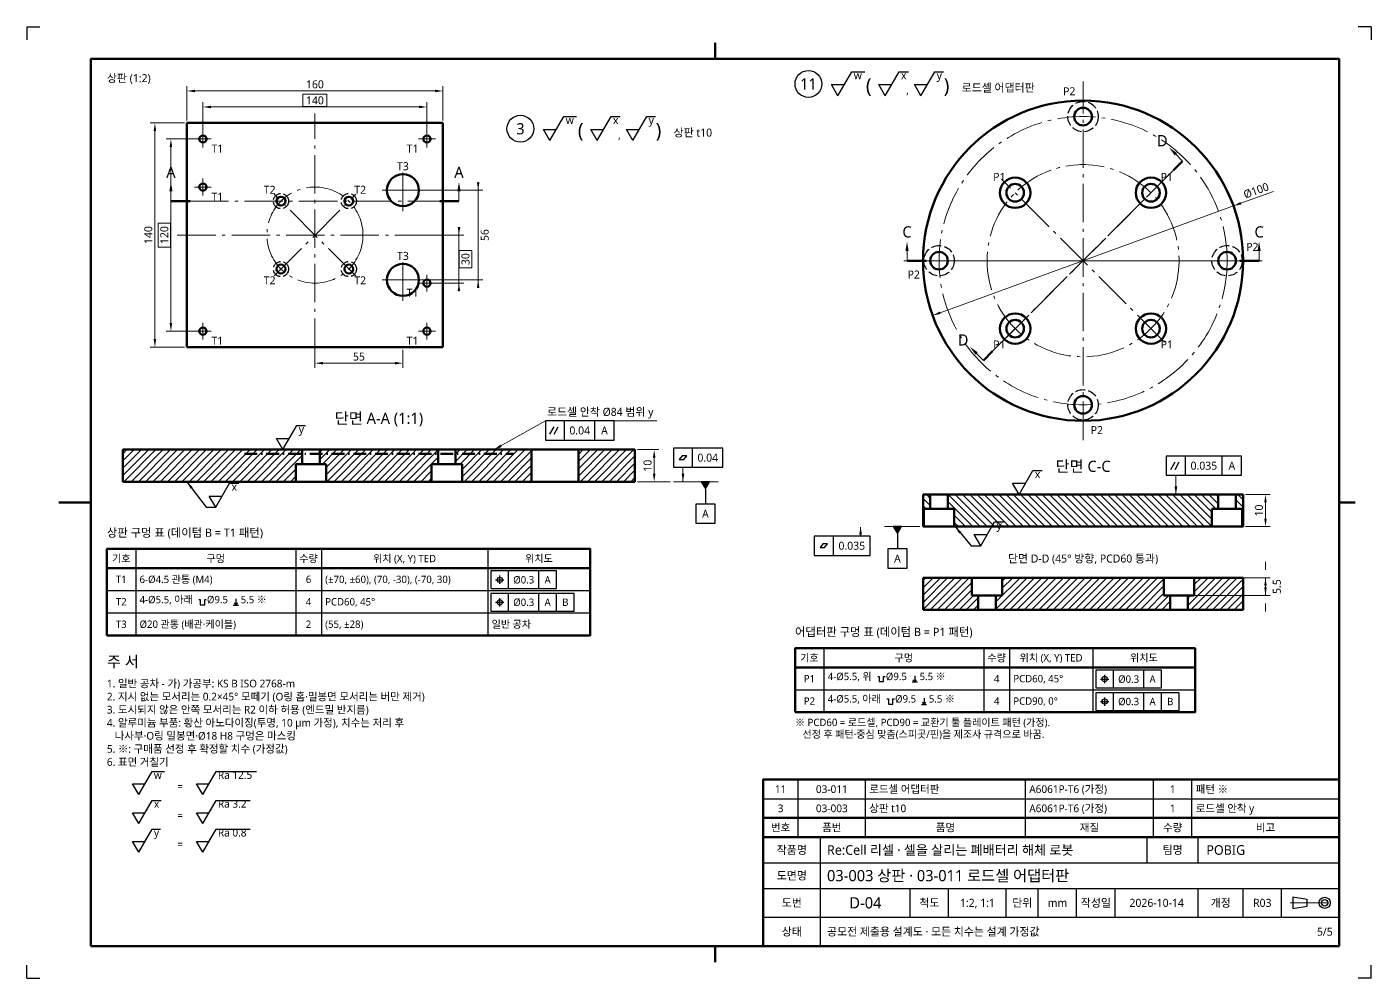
# Model space of a CAD drawing. Header units: millimetres. Extents: x 0 to 1800, y -680 to 297.
# Drawn here: x 920 to 1340, y -680 to -383 of the extents above; entities that cross this region are included whole.
import ezdxf
from ezdxf.enums import TextEntityAlignment as Align

# ---------------------------------------------------------------- set-up
doc = ezdxf.new("R2010")
doc.units = ezdxf.units.MM
doc.linetypes.add('KS_CENTER', pattern=[17, 12, -2, 1, -2])
doc.linetypes.add('KS_HIDDEN', pattern=[4, 3, -1])
for name, color, linetype, lineweight in [('BALLOON', 7, 'Continuous', 25), ('CENTER', 1, 'KS_CENTER', 18), ('CUT', 1, 'KS_CENTER', 18), ('CUT_THK', 1, 'Continuous', 50), ('DIM', 3, 'Continuous', 18), ('FRAME', 7, 'Continuous', 70), ('HATCH', 8, 'Continuous', 13), ('HIDDEN', 2, 'KS_HIDDEN', 25), ('OUTLINE', 7, 'Continuous', 50), ('SYMBOL', 7, 'Continuous', 25), ('TABLE', 7, 'Continuous', 25), ('TABLE_THK', 7, 'Continuous', 50), ('TEXT', 7, 'Continuous', 25)]:
    doc.layers.add(name, color=color, linetype=linetype, lineweight=lineweight)
doc.styles.add('KS', font='malgun.ttf')
doc.dimstyles.new('KS_00', dxfattribs={"dimtxt": 2.5, "dimasz": 2.5, "dimexe": 1.5, "dimexo": 0.8, "dimgap": 0.8, "dimtad": 1, "dimlfac": 50, "dimdsep": 46, "dimtxsty": 'KS', "dimcen": 0, "dimclrd": 3, "dimclre": 3, "dimclrt": 7, "dimazin": 3, "dimtfac": 0.7, "dimtmove": 0, "dimatfit": 3, "dimlwd": 18, "dimlwe": 18, "dimarcsym": 0})
doc.dimstyles.new('KS_01', dxfattribs={"dimtxt": 2.5, "dimasz": 2.5, "dimexe": 1.5, "dimexo": 0.8, "dimgap": 0.8, "dimtad": 1, "dimlfac": 0.2, "dimdsep": 46, "dimtxsty": 'KS', "dimcen": 0, "dimclrd": 3, "dimclre": 3, "dimclrt": 7, "dimazin": 3, "dimtfac": 0.7, "dimtmove": 0, "dimatfit": 3, "dimlwd": 18, "dimlwe": 18, "dimarcsym": 0})

# ---------------------------------------------------------------- blocks, each defined once
blk = doc.blocks.new('_CLOSEDFILLED')
at = {"color": 0, "linetype": 'ByBlock'}
blk.add_solid([(-1, 0.16), (0, 0), (-1, -0.16)], dxfattribs=at)
blk = doc.blocks.new('*D119')
at = {"color": 3, "lineweight": 18}
for p, q in [((50, 267.8), (50, 278.5)), ((130, 267.8), (130, 278.5)), ((52.5, 277), (127.5, 277))]:
    blk.add_line(p, q, dxfattribs=at)
at = {"layer": 'Defpoints'}
for p in [(50, 277), (50, 267), (130, 267)]:
    blk.add_point(p, dxfattribs=at)
at = {"layer": 'DIM', "color": 3, "xscale": 2.5, "yscale": 2.5, "rotation": 180}
blk.add_blockref('_CLOSEDFILLED', (50, 277), dxfattribs=at)
at = {"layer": 'DIM', "color": 3, "xscale": 2.5, "yscale": 2.5}
blk.add_blockref('_CLOSEDFILLED', (130, 277), dxfattribs=at)
at = {"layer": 'DIM', "color": 7, "insert": (90, 279.05), "char_height": 2.5, "attachment_point": 5, "style": 'KS'}
blk.add_mtext('160', dxfattribs=at)
blk = doc.blocks.new('*D120')
at = {"color": 3, "lineweight": 18}
for p, q in [((55, 262.8), (55, 273.5)), ((125, 262.8), (125, 273.5)), ((57.5, 272), (122.5, 272))]:
    blk.add_line(p, q, dxfattribs=at)
at = {"layer": 'Defpoints'}
for p in [(55, 272), (55, 262), (125, 262)]:
    blk.add_point(p, dxfattribs=at)
at = {"layer": 'DIM', "color": 3, "xscale": 2.5, "yscale": 2.5, "rotation": 180}
blk.add_blockref('_CLOSEDFILLED', (55, 272), dxfattribs=at)
at = {"layer": 'DIM', "color": 3, "xscale": 2.5, "yscale": 2.5}
blk.add_blockref('_CLOSEDFILLED', (125, 272), dxfattribs=at)
at = {"layer": 'DIM', "color": 7, "insert": (90, 274.05), "char_height": 2.5, "attachment_point": 5, "style": 'KS'}
blk.add_mtext('140', dxfattribs=at)
blk = doc.blocks.new('*D121')
at = {"color": 3, "lineweight": 18}
for p, q in [((49.2, 267), (38.5, 267)), ((40, 199.5), (40, 264.5)), ((49.2, 197), (38.5, 197))]:
    blk.add_line(p, q, dxfattribs=at)
at = {"layer": 'Defpoints'}
for p in [(50, 267), (40, 197), (50, 197)]:
    blk.add_point(p, dxfattribs=at)
at = {"layer": 'DIM', "color": 3, "xscale": 2.5, "yscale": 2.5}
for p, rotation in [((40, 267), 90), ((40, 197), 270)]:
    blk.add_blockref('_CLOSEDFILLED', p, dxfattribs=dict(at, rotation=rotation))
at = {"layer": 'DIM', "color": 7, "insert": (37.95, 232), "char_height": 2.5, "attachment_point": 5, "rotation": 90, "style": 'KS'}
blk.add_mtext('140', dxfattribs=at)
blk = doc.blocks.new('*D122')
at = {"color": 3, "lineweight": 18}
for p, q in [((54.2, 262), (43.5, 262)), ((45, 204.5), (45, 259.5)), ((54.2, 202), (43.5, 202))]:
    blk.add_line(p, q, dxfattribs=at)
at = {"layer": 'Defpoints'}
for p in [(55, 262), (45, 202), (55, 202)]:
    blk.add_point(p, dxfattribs=at)
at = {"layer": 'DIM', "color": 3, "xscale": 2.5, "yscale": 2.5}
for p, rotation in [((45, 262), 90), ((45, 202), 270)]:
    blk.add_blockref('_CLOSEDFILLED', p, dxfattribs=dict(at, rotation=rotation))
at = {"layer": 'DIM', "color": 7, "insert": (42.95, 232), "char_height": 2.5, "attachment_point": 5, "rotation": 90, "style": 'KS'}
blk.add_mtext('120', dxfattribs=at)
blk = doc.blocks.new('*D123')
at = {"color": 3, "lineweight": 18}
for p, q in [((125.8, 232), (136.5, 232)), ((135, 234.5), (135, 214.5)), ((125.8, 217), (136.5, 217))]:
    blk.add_line(p, q, dxfattribs=at)
at = {"layer": 'Defpoints'}
for p in [(125, 232), (135, 232), (125, 217)]:
    blk.add_point(p, dxfattribs=at)
at = {"layer": 'DIM', "color": 3, "xscale": 2.5, "yscale": 2.5}
for p, rotation in [((135, 232), 270), ((135, 217), 90)]:
    blk.add_blockref('_CLOSEDFILLED', p, dxfattribs=dict(at, rotation=rotation))
at = {"layer": 'DIM', "color": 7, "insert": (137.05, 224.5), "char_height": 2.5, "attachment_point": 5, "rotation": 90, "style": 'KS'}
blk.add_mtext('30', dxfattribs=at)
blk = doc.blocks.new('*D124')
at = {"color": 3, "lineweight": 18}
for p, q in [((141, 248.5), (141, 215.5)), ((118.3, 246), (142.5, 246)), ((118.3, 218), (142.5, 218))]:
    blk.add_line(p, q, dxfattribs=at)
at = {"layer": 'Defpoints'}
for p in [(117.5, 246), (141, 246), (117.5, 218)]:
    blk.add_point(p, dxfattribs=at)
at = {"layer": 'DIM', "color": 3, "xscale": 2.5, "yscale": 2.5}
for p, rotation in [((141, 246), 270), ((141, 218), 90)]:
    blk.add_blockref('_CLOSEDFILLED', p, dxfattribs=dict(at, rotation=rotation))
at = {"layer": 'DIM', "color": 7, "insert": (143.05, 232), "char_height": 2.5, "attachment_point": 5, "rotation": 90, "style": 'KS'}
blk.add_mtext('56', dxfattribs=at)
blk = doc.blocks.new('*D125')
at = {"color": 3, "lineweight": 18}
for p, q in [((90, 196.2), (90, 190.5)), ((117.5, 196.2), (117.5, 190.5)), ((92.5, 192), (115, 192))]:
    blk.add_line(p, q, dxfattribs=at)
at = {"layer": 'Defpoints'}
for p in [(90, 197), (117.5, 197), (90, 192)]:
    blk.add_point(p, dxfattribs=at)
at = {"layer": 'DIM', "color": 3, "xscale": 2.5, "yscale": 2.5, "rotation": 180}
blk.add_blockref('_CLOSEDFILLED', (90, 192), dxfattribs=at)
at = {"layer": 'DIM', "color": 3, "xscale": 2.5, "yscale": 2.5}
blk.add_blockref('_CLOSEDFILLED', (117.5, 192), dxfattribs=at)
at = {"layer": 'DIM', "color": 7, "insert": (103.75, 194.05), "char_height": 2.5, "attachment_point": 5, "style": 'KS'}
blk.add_mtext('55', dxfattribs=at)
blk = doc.blocks.new('*D126')
at = {"color": 3, "lineweight": 18}
for p, q in [((190.8, 165), (197.5, 165)), ((196, 157.5), (196, 162.5)), ((190.8, 155), (197.5, 155))]:
    blk.add_line(p, q, dxfattribs=at)
at = {"layer": 'Defpoints'}
for p in [(190, 165), (190, 155), (196, 155)]:
    blk.add_point(p, dxfattribs=at)
at = {"layer": 'DIM', "color": 3, "xscale": 2.5, "yscale": 2.5}
for p, rotation in [((196, 165), 90), ((196, 155), 270)]:
    blk.add_blockref('_CLOSEDFILLED', p, dxfattribs=dict(at, rotation=rotation))
at = {"layer": 'DIM', "color": 7, "insert": (193.95, 160), "char_height": 2.5, "attachment_point": 5, "rotation": 90, "style": 'KS'}
blk.add_mtext('10', dxfattribs=at)
blk = doc.blocks.new('*D127')
at = {"color": 3, "lineweight": 18}
for q in [(389.48, 245.65), (285.36, 207.75)]:
    blk.add_line((379.33, 241.96), q, dxfattribs=at)
at = {"layer": 'Defpoints'}
for p in [(376.98, 241.1), (330, 224)]:
    blk.add_point(p, dxfattribs=at)
at = {"layer": 'DIM', "color": 3, "xscale": 2.5, "yscale": 2.5, "rotation": 200}
for p in [(376.98, 241.1), (283.02, 206.9)]:
    blk.add_blockref('_CLOSEDFILLED', p, dxfattribs=at)
at = {"layer": 'DIM', "color": 7, "insert": (384.08, 245.87), "char_height": 2.5, "attachment_point": 5, "rotation": 20, "style": 'KS'}
blk.add_mtext('%%c100', dxfattribs=at)
blk = doc.blocks.new('*D128')
at = {"color": 3, "lineweight": 18}
for p, q in [((380.8, 151), (388.5, 151)), ((387, 143.5), (387, 148.5)), ((380.8, 141), (388.5, 141))]:
    blk.add_line(p, q, dxfattribs=at)
at = {"layer": 'Defpoints'}
for p in [(380, 151), (380, 141), (387, 141)]:
    blk.add_point(p, dxfattribs=at)
at = {"layer": 'DIM', "color": 3, "xscale": 2.5, "yscale": 2.5}
for p, rotation in [((387, 151), 90), ((387, 141), 270)]:
    blk.add_blockref('_CLOSEDFILLED', p, dxfattribs=dict(at, rotation=rotation))
at = {"layer": 'DIM', "color": 7, "insert": (384.95, 146), "char_height": 2.5, "attachment_point": 5, "rotation": 90, "style": 'KS'}
blk.add_mtext('10', dxfattribs=at)
blk = doc.blocks.new('*D129')
at = {"color": 3, "lineweight": 18}
for p, q in [((387, 127.5), (387, 130)), ((360.8, 125), (388.5, 125)), ((387, 125), (387, 119.5)), ((360.8, 119.5), (388.5, 119.5)), ((387, 117), (387, 114.5))]:
    blk.add_line(p, q, dxfattribs=at)
at = {"layer": 'Defpoints'}
for p in [(360, 125), (387, 125), (360, 119.5)]:
    blk.add_point(p, dxfattribs=at)
at = {"layer": 'DIM', "color": 3, "xscale": 2.5, "yscale": 2.5}
for p, rotation in [((387, 125), 90), ((387, 119.5), 270)]:
    blk.add_blockref('_CLOSEDFILLED', p, dxfattribs=dict(at, rotation=rotation))
at = {"layer": 'DIM', "color": 7, "insert": (390.55, 122.25), "char_height": 2.5, "attachment_point": 5, "rotation": 90, "style": 'KS'}
blk.add_mtext('5.5', dxfattribs=at)
blk = doc.blocks.new('D-04_R03_5of5')
at = {"layer": 'HATCH'}
h = blk.add_hatch(dxfattribs=at)
h.set_pattern_fill('ANSI31', scale=0.50394, style=0)
h.paths.add_polyline_path([(30, 155), (84.0368, 155), (84.0368, 160.5), (86.0368, 160.5), (86.0368, 165), (30, 165)])
h = blk.add_hatch(dxfattribs=at)
h.set_pattern_fill('ANSI31', scale=0.50394, style=0)
h.paths.add_polyline_path([(128.4632, 165), (128.4632, 160.5), (126.4632, 160.5), (126.4632, 155), (93.5368, 155), (93.5368, 160.5), (91.5368, 160.5), (91.5368, 165)])
h = blk.add_hatch(dxfattribs=at)
h.set_pattern_fill('ANSI31', scale=0.50394, style=0)
h.paths.add_polyline_path([(157.65566, 165), (133.9632, 165), (133.9632, 160.5), (135.9632, 160.5), (135.9632, 155), (157.65566, 155)])
h = blk.add_hatch(dxfattribs=at)
h.set_pattern_fill('ANSI31', scale=0.50394, style=0)
h.paths.add_polyline_path([(190, 165), (172.34434, 165), (172.34434, 155), (190, 155)])
h = blk.add_hatch(dxfattribs=at)
h.set_pattern_fill('ANSI31', scale=0.503937, angle=90, style=0)
h.paths.add_polyline_path([(280, 141), (280.25, 141), (280.25, 146.5), (282.25, 146.5), (282.25, 151), (280, 151)])
h = blk.add_hatch(dxfattribs=at)
h.set_pattern_fill('ANSI31', scale=0.503937, angle=90, style=0)
h.paths.add_polyline_path([(287.75, 146.5), (289.75, 146.5), (289.75, 141), (370.25, 141), (370.25, 146.5), (372.25, 146.5), (372.25, 151), (287.75, 151)])
h = blk.add_hatch(dxfattribs=at)
h.set_pattern_fill('ANSI31', scale=0.503937, angle=90, style=0)
h.paths.add_polyline_path([(380, 151), (377.75, 151), (377.75, 146.5), (379.75, 146.5), (379.75, 141), (380, 141)])
h = blk.add_hatch(dxfattribs=at)
h.set_pattern_fill('ANSI31', scale=0.503937, style=0)
h.paths.add_polyline_path([(280, 115), (297.25, 115), (297.25, 119.5), (295.25, 119.5), (295.25, 125), (280, 125)])
h = blk.add_hatch(dxfattribs=at)
h.set_pattern_fill('ANSI31', scale=0.503937, style=0)
h.paths.add_polyline_path([(355.25, 125), (304.75, 125), (304.75, 119.5), (302.75, 119.5), (302.75, 115), (357.25, 115), (357.25, 119.5), (355.25, 119.5)])
h = blk.add_hatch(dxfattribs=at)
h.set_pattern_fill('ANSI31', scale=0.503937, style=0)
h.paths.add_polyline_path([(380, 115), (380, 125), (364.75, 125), (364.75, 119.5), (362.75, 119.5), (362.75, 115)])
at = {"layer": 'SYMBOL'}
h = blk.add_hatch(color=256, dxfattribs=at)
h.dxf.hatch_style = 1
h.paths.add_polyline_path([(213.3, 155), (210.7, 155), (212, 152.8)])
h = blk.add_hatch(color=256, dxfattribs=at)
h.dxf.hatch_style = 1
h.paths.add_polyline_path([(273.3, 141), (270.7, 141), (272, 138.8)])
at = {"layer": 'BALLOON'}
for centre in [(244.2, 279.2), (154.2, 265.2)]:
    blk.add_circle(centre, 4.2, dxfattribs=at)
at = {"layer": 'CENTER'}
for p, q in [((330, 168), (330, 280)), ((90, 194), (90, 270)), ((55, 259.375), (55, 264.625)), ((125, 259.375), (125, 264.625)), ((52.375, 262), (57.625, 262)), ((122.375, 262), (127.625, 262)), ((117.5, 239.5), (117.5, 252.5)), ((55, 244.375), (55, 249.625)), ((304.54416, 198.54416), (355.45584, 249.45584)), ((355.45584, 198.54416), (304.54416, 249.45584)), ((52.375, 247), (57.625, 247)), ((77.27208, 219.27208), (102.72792, 244.72792)), ((102.72792, 219.27208), (77.27208, 244.72792)), ((111, 246), (124, 246)), ((47, 232), (133, 232)), ((117.5, 211.5), (117.5, 224.5)), ((274, 224), (386, 224)), ((125, 214.375), (125, 219.625)), ((111, 218), (124, 218)), ((122.375, 217), (127.625, 217)), ((52.375, 202), (57.625, 202)), ((55, 199.375), (55, 204.625)), ((122.375, 202), (127.625, 202)), ((125, 199.375), (125, 204.625)), ((394.75, 23.5), (408, 23.5))]:
    blk.add_line(p, q, dxfattribs=at)
for centre, radius in [((330, 224), 45), ((330, 224), 30), ((90, 232), 15)]:
    blk.add_circle(centre, radius, dxfattribs=at)
at = {"layer": 'CUT'}
for p, q in [((301.71573, 195.71573), (358.28427, 252.28427)), ((51, 242.6066), (129, 242.6066)), ((281, 224), (379, 224))]:
    blk.add_line(p, q, dxfattribs=at)
at = {"layer": 'CUT_THK'}
for p, q in [((358.28427, 252.28427), (361.1127, 255.1127)), ((45, 242.6066), (51, 242.6066)), ((129, 242.6066), (135, 242.6066)), ((275, 224), (281, 224)), ((379, 224), (385, 224)), ((298.8873, 192.8873), (301.71573, 195.71573)), ((68, 163.7), (72, 163.7)), ((73.2, 163.7), (73.6, 163.7)), ((74.8, 163.7), (78.8, 163.7)), ((80, 163.7), (80.4, 163.7)), ((81.6, 163.7), (85.6, 163.7)), ((86.8, 163.7), (87.2, 163.7)), ((88.4, 163.7), (92.4, 163.7)), ((93.6, 163.7), (94, 163.7)), ((95.2, 163.7), (99.2, 163.7)), ((100.4, 163.7), (100.8, 163.7)), ((102, 163.7), (106, 163.7)), ((107.2, 163.7), (107.6, 163.7)), ((108.8, 163.7), (112.8, 163.7)), ((114, 163.7), (114.4, 163.7)), ((115.6, 163.7), (119.6, 163.7)), ((120.8, 163.7), (121.2, 163.7)), ((122.4, 163.7), (126.4, 163.7)), ((127.6, 163.7), (128, 163.7)), ((129.2, 163.7), (133.2, 163.7)), ((134.4, 163.7), (134.8, 163.7)), ((136, 163.7), (140, 163.7)), ((141.2, 163.7), (141.6, 163.7)), ((142.8, 163.7), (146.8, 163.7)), ((148, 163.7), (148.4, 163.7)), ((149.6, 163.7), (152, 163.7))]:
    blk.add_line(p, q, dxfattribs=at)
at = {"layer": 'DIM'}
for p, q in [((361.1127, 255.1127), (358.63782, 257.58757)), ((45, 242.6066), (45, 246.1066)), ((135, 242.6066), (135, 246.1066)), ((275, 224), (275, 227.5)), ((385, 224), (385, 227.5)), ((298.8873, 192.8873), (296.41243, 195.36218)), ((205, 159.5), (205, 155.2)), ((359, 157), (359, 151.2)), ((191, 155), (201, 155)), ((202, 155), (216, 155)), ((260.48773, 138), (260.48773, 140.8)), ((279, 141), (268, 141))]:
    blk.add_line(p, q, dxfattribs=at)
for points in [[(86.27076, 272.1), (93.72924, 272.1), (93.72924, 276), (86.27076, 276)], [(41, 228.27076), (44.9, 228.27076), (44.9, 235.72924), (41, 235.72924)], [(135.1, 221.78051), (139, 221.78051), (139, 227.21949), (135.1, 227.21949)]]:
    blk.add_lwpolyline(points, close=True, dxfattribs=at)
blk.add_lwpolyline([(146, 165), (162, 174), (196.84487, 174)], dxfattribs=at)
for points in [[(356.87006, 259.35534), (359.34493, 257.58757), (358.63782, 256.88047)], [(45, 248.6066), (45.5, 245.6066), (44.5, 245.6066)], [(135, 248.6066), (135.5, 245.6066), (134.5, 245.6066)], [(275, 230), (275.5, 227), (274.5, 227)], [(385, 230), (385.5, 227), (384.5, 227)], [(294.64466, 197.12994), (297.11953, 195.36218), (296.41243, 194.65507)], [(146, 165), (147.97058, 166.59607), (148.3873, 165.85523)], [(205, 155), (204.575, 157.5), (205.425, 157.5)], [(359, 151), (358.575, 153.5), (359.425, 153.5)], [(260.48773, 141), (260.91273, 138.5), (260.06273, 138.5)]]:
    blk.add_solid(points, dxfattribs=at)
at = {"layer": 'FRAME'}
for p, q in [((215, 287), (215, 292)), ((20, 148.5), (10, 148.5)), ((410, 148.5), (415, 148.5)), ((215, 10), (215, 5))]:
    blk.add_line(p, q, dxfattribs=at)
blk.add_lwpolyline([(20, 10), (410, 10), (410, 287), (20, 287)], close=True, dxfattribs=at)
at = {"layer": 'HIDDEN'}
for p, q in [((50, 197), (50, 267)), ((50, 267), (130, 267)), ((130, 197), (130, 267)), ((50, 197), (130, 197))]:
    blk.add_line(p, q, dxfattribs=at)
for centre, radius in [((330, 224), 50), ((330, 269), 4.75), ((330, 269), 2.75), ((55, 262), 1.125), ((125, 262), 1.125), ((55, 247), 1.125), ((117.5, 246), 5), ((308.7868, 245.2132), 4.75), ((308.7868, 245.2132), 2.75), ((351.2132, 245.2132), 4.75), ((351.2132, 245.2132), 2.75), ((79.3934, 242.6066), 2.375), ((79.3934, 242.6066), 1.375), ((100.6066, 242.6066), 2.375), ((100.6066, 242.6066), 1.375), ((285, 224), 4.75), ((375, 224), 4.75), ((79.3934, 221.3934), 2.375), ((79.3934, 221.3934), 1.375), ((100.6066, 221.3934), 2.375), ((100.6066, 221.3934), 1.375), ((117.5, 218), 5), ((285, 224), 2.75), ((375, 224), 2.75), ((125, 217), 1.125), ((308.7868, 202.7868), 4.75), ((351.2132, 202.7868), 4.75), ((55, 202), 1.125), ((125, 202), 1.125), ((308.7868, 202.7868), 2.75), ((351.2132, 202.7868), 2.75), ((330, 179), 4.75), ((330, 179), 2.75)]:
    blk.add_circle(centre, radius, dxfattribs=at)
at = {"layer": 'OUTLINE'}
for p, q in [((50, 197), (50, 267)), ((50, 267), (130, 267)), ((130, 197), (130, 267)), ((50, 197), (130, 197)), ((30, 155), (30, 165)), ((86.0368, 165), (30, 165)), ((86.0368, 160.5), (86.0368, 165)), ((128.4632, 165), (91.5368, 165)), ((91.5368, 160.5), (91.5368, 165)), ((128.4632, 160.5), (128.4632, 165)), ((157.65566, 165), (133.9632, 165)), ((133.9632, 160.5), (133.9632, 165)), ((157.65566, 155), (157.65566, 165)), ((190, 165), (172.34434, 165)), ((172.34434, 155), (172.34434, 165)), ((190, 155), (190, 165)), ((84.0368, 155), (84.0368, 160.5)), ((86.0368, 160.5), (84.0368, 160.5)), ((93.5368, 160.5), (91.5368, 160.5)), ((93.5368, 155), (93.5368, 160.5)), ((126.4632, 155), (126.4632, 160.5)), ((128.4632, 160.5), (126.4632, 160.5)), ((135.9632, 160.5), (133.9632, 160.5)), ((135.9632, 155), (135.9632, 160.5)), ((84.0368, 155), (30, 155)), ((126.4632, 155), (93.5368, 155)), ((157.65566, 155), (135.9632, 155)), ((190, 155), (172.34434, 155)), ((280, 141), (280, 151)), ((282.25, 151), (280, 151)), ((282.25, 146.5), (282.25, 151)), ((372.25, 151), (287.75, 151)), ((287.75, 146.5), (287.75, 151)), ((372.25, 146.5), (372.25, 151)), ((380, 151), (377.75, 151)), ((377.75, 146.5), (377.75, 151)), ((380, 141), (380, 151)), ((280.25, 141), (280.25, 146.5)), ((282.25, 146.5), (280.25, 146.5)), ((289.75, 146.5), (287.75, 146.5)), ((289.75, 141), (289.75, 146.5)), ((370.25, 141), (370.25, 146.5)), ((372.25, 146.5), (370.25, 146.5)), ((379.75, 146.5), (377.75, 146.5)), ((379.75, 141), (379.75, 146.5)), ((280.25, 141), (280, 141)), ((370.25, 141), (289.75, 141)), ((380, 141), (379.75, 141)), ((280, 115), (280, 125)), ((295.25, 125), (280, 125)), ((295.25, 119.5), (295.25, 125)), ((355.25, 125), (304.75, 125)), ((304.75, 119.5), (304.75, 125)), ((355.25, 119.5), (355.25, 125)), ((380, 125), (364.75, 125)), ((364.75, 119.5), (364.75, 125)), ((380, 115), (380, 125)), ((297.25, 119.5), (295.25, 119.5)), ((297.25, 115), (297.25, 119.5)), ((304.75, 119.5), (302.75, 119.5)), ((302.75, 115), (302.75, 119.5)), ((357.25, 119.5), (355.25, 119.5)), ((357.25, 115), (357.25, 119.5)), ((364.75, 119.5), (362.75, 119.5)), ((362.75, 115), (362.75, 119.5)), ((297.25, 115), (280, 115)), ((357.25, 115), (302.75, 115)), ((380, 115), (362.75, 115))]:
    blk.add_line(p, q, dxfattribs=at)
for points in [[(91.5368, 165), (91.46785, 165), (91.26446, 165), (90.93683, 165), (90.50139, 165), (89.97998, 165), (89.39873, 165), (88.78679, 165), (88.17486, 165), (87.59361, 165), (87.0722, 165), (86.63676, 165), (86.30913, 165), (86.10574, 165), (86.0368, 165)], [(133.9632, 165), (133.89426, 165), (133.69087, 165), (133.36324, 165), (132.9278, 165), (132.40638, 165), (131.82513, 165), (131.2132, 165), (130.60127, 165), (130.02002, 165), (129.4986, 165), (129.06317, 165), (128.73554, 165), (128.53215, 165), (128.4632, 165)], [(172.34434, 165), (171.49555, 165), (170.55668, 165), (169.54074, 165), (168.46183, 165), (167.33491, 165), (166.17561, 165), (165, 165), (163.82439, 165), (162.66509, 165), (161.53817, 165), (160.45926, 165), (159.44332, 165), (158.50445, 165), (157.65566, 165)], [(91.5368, 160.5), (91.46785, 160.5), (91.26446, 160.5), (90.93683, 160.5), (90.50139, 160.5), (89.97998, 160.5), (89.39873, 160.5), (88.78679, 160.5), (88.17486, 160.5), (87.59361, 160.5), (87.0722, 160.5), (86.63676, 160.5), (86.30913, 160.5), (86.10574, 160.5), (86.0368, 160.5)], [(133.9632, 160.5), (133.89426, 160.5), (133.69087, 160.5), (133.36324, 160.5), (132.9278, 160.5), (132.40638, 160.5), (131.82513, 160.5), (131.2132, 160.5), (130.60127, 160.5), (130.02002, 160.5), (129.4986, 160.5), (129.06317, 160.5), (128.73554, 160.5), (128.53215, 160.5), (128.4632, 160.5)], [(93.5368, 155), (93.4177, 155), (93.0664, 155), (92.5005, 155), (91.74837, 155), (90.84774, 155), (89.84377, 155), (88.78679, 155), (87.72982, 155), (86.72585, 155), (85.82522, 155), (85.0731, 155), (84.50719, 155), (84.15589, 155), (84.0368, 155)], [(135.9632, 155), (135.84411, 155), (135.49281, 155), (134.9269, 155), (134.17478, 155), (133.27415, 155), (132.27018, 155), (131.2132, 155), (130.15623, 155), (129.15225, 155), (128.25162, 155), (127.4995, 155), (126.9336, 155), (126.5823, 155), (126.4632, 155)], [(172.34434, 155), (171.49555, 155), (170.55668, 155), (169.54074, 155), (168.46183, 155), (167.33491, 155), (166.17561, 155), (165, 155), (163.82439, 155), (162.66509, 155), (161.53817, 155), (160.45926, 155), (159.44332, 155), (158.50445, 155), (157.65566, 155)], [(287.75, 151), (287.68105, 151), (287.47766, 151), (287.15004, 151), (286.7146, 151), (286.19318, 151), (285.61193, 151), (285, 151), (284.38807, 151), (283.80682, 151), (283.2854, 151), (282.84996, 151), (282.52234, 151), (282.31895, 151), (282.25, 151)], [(377.75, 151), (377.68105, 151), (377.47766, 151), (377.15004, 151), (376.7146, 151), (376.19318, 151), (375.61193, 151), (375, 151), (374.38807, 151), (373.80682, 151), (373.2854, 151), (372.84996, 151), (372.52234, 151), (372.31895, 151), (372.25, 151)], [(287.75, 146.5), (287.68105, 146.5), (287.47766, 146.5), (287.15004, 146.5), (286.7146, 146.5), (286.19318, 146.5), (285.61193, 146.5), (285, 146.5), (284.38807, 146.5), (283.80682, 146.5), (283.2854, 146.5), (282.84996, 146.5), (282.52234, 146.5), (282.31895, 146.5), (282.25, 146.5)], [(377.75, 146.5), (377.68105, 146.5), (377.47766, 146.5), (377.15004, 146.5), (376.7146, 146.5), (376.19318, 146.5), (375.61193, 146.5), (375, 146.5), (374.38807, 146.5), (373.80682, 146.5), (373.2854, 146.5), (372.84996, 146.5), (372.52234, 146.5), (372.31895, 146.5), (372.25, 146.5)], [(289.75, 141), (289.63091, 141), (289.2796, 141), (288.7137, 141), (287.96158, 141), (287.06095, 141), (286.05697, 141), (285, 141), (283.94303, 141), (282.93905, 141), (282.03842, 141), (281.2863, 141), (280.7204, 141), (280.36909, 141), (280.25, 141)], [(379.75, 141), (379.63091, 141), (379.2796, 141), (378.7137, 141), (377.96158, 141), (377.06095, 141), (376.05697, 141), (375, 141), (373.94303, 141), (372.93905, 141), (372.03842, 141), (371.2863, 141), (370.7204, 141), (370.36909, 141), (370.25, 141)], [(304.75, 125), (304.63091, 125), (304.2796, 125), (303.7137, 125), (302.96158, 125), (302.06095, 125), (301.05697, 125), (300, 125), (298.94303, 125), (297.93905, 125), (297.03842, 125), (296.2863, 125), (295.7204, 125), (295.36909, 125), (295.25, 125)], [(364.75, 125), (364.63091, 125), (364.2796, 125), (363.7137, 125), (362.96158, 125), (362.06095, 125), (361.05697, 125), (360, 125), (358.94303, 125), (357.93905, 125), (357.03842, 125), (356.2863, 125), (355.7204, 125), (355.36909, 125), (355.25, 125)], [(302.75, 119.5), (302.68105, 119.5), (302.47766, 119.5), (302.15004, 119.5), (301.7146, 119.5), (301.19318, 119.5), (300.61193, 119.5), (300, 119.5), (299.38807, 119.5), (298.80682, 119.5), (298.2854, 119.5), (297.84996, 119.5), (297.52234, 119.5), (297.31895, 119.5), (297.25, 119.5)], [(362.75, 119.5), (362.68105, 119.5), (362.47766, 119.5), (362.15004, 119.5), (361.7146, 119.5), (361.19318, 119.5), (360.61193, 119.5), (360, 119.5), (359.38807, 119.5), (358.80682, 119.5), (358.2854, 119.5), (357.84996, 119.5), (357.52234, 119.5), (357.31895, 119.5), (357.25, 119.5)], [(302.75, 115), (302.68105, 115), (302.47766, 115), (302.15004, 115), (301.7146, 115), (301.19318, 115), (300.61193, 115), (300, 115), (299.38807, 115), (298.80682, 115), (298.2854, 115), (297.84996, 115), (297.52234, 115), (297.31895, 115), (297.25, 115)], [(362.75, 115), (362.68105, 115), (362.47766, 115), (362.15004, 115), (361.7146, 115), (361.19318, 115), (360.61193, 115), (360, 115), (359.38807, 115), (358.80682, 115), (358.2854, 115), (357.84996, 115), (357.52234, 115), (357.31895, 115), (357.25, 115)]]:
    blk.add_lwpolyline(points, dxfattribs=at)
for centre, radius in [((330, 224), 50), ((330, 269), 2.75), ((55, 262), 1.125), ((125, 262), 1.125), ((55, 247), 1.125), ((117.5, 246), 5), ((308.7868, 245.2132), 4.75), ((308.7868, 245.2132), 2.75), ((351.2132, 245.2132), 4.75), ((351.2132, 245.2132), 2.75), ((79.3934, 242.6066), 1.375), ((100.6066, 242.6066), 1.375), ((79.3934, 221.3934), 1.375), ((100.6066, 221.3934), 1.375), ((117.5, 218), 5), ((285, 224), 2.75), ((375, 224), 2.75), ((125, 217), 1.125), ((308.7868, 202.7868), 4.75), ((351.2132, 202.7868), 4.75), ((55, 202), 1.125), ((125, 202), 1.125), ((308.7868, 202.7868), 2.75), ((351.2132, 202.7868), 2.75), ((330, 179), 2.75)]:
    blk.add_circle(centre, radius, dxfattribs=at)
at = {"layer": 'SYMBOL'}
for p, q in [((253.42073, 275.5), (257.75085, 283)), ((257.75085, 283), (261.77681, 283)), ((268.17681, 275.5), (272.50694, 283)), ((272.50694, 283), (275.40651, 283)), ((279.3329, 275.5), (283.66303, 283)), ((283.66303, 283), (286.40931, 283)), ((253.42073, 275.5), (251.4, 279)), ((251.4, 279), (255.44145, 279)), ((268.17681, 275.5), (266.15609, 279)), ((266.15609, 279), (270.19754, 279)), ((279.3329, 275.5), (277.31217, 279)), ((277.31217, 279), (281.35363, 279)), ((163.42073, 261.5), (167.75085, 269)), ((167.75085, 269), (171.77681, 269)), ((178.17681, 261.5), (182.50694, 269)), ((182.50694, 269), (185.40651, 269)), ((189.3329, 261.5), (193.66303, 269)), ((193.66303, 269), (196.40931, 269)), ((163.42073, 261.5), (161.4, 265)), ((161.4, 265), (165.44145, 265)), ((178.17681, 261.5), (176.15609, 265)), ((176.15609, 265), (180.19754, 265)), ((189.3329, 261.5), (187.31217, 265)), ((187.31217, 265), (191.35363, 265)), ((80, 165), (84.33013, 172.5)), ((84.33013, 172.5), (87.07641, 172.5)), ((168, 168), (168, 174)), ((177.46823, 168), (177.46823, 174)), ((80, 165), (77.97927, 168.5)), ((77.97927, 168.5), (82.02073, 168.5)), ((163.44, 169.83), (164.74, 172.17)), ((164.74, 169.83), (166.04, 172.17)), ((208, 159.5), (208, 165.5)), ((357.44, 158.83), (358.74, 161.17)), ((358.74, 158.83), (360.04, 161.17)), ((362, 157), (362, 163)), ((373.48773, 157), (373.48773, 163)), ((310, 151), (314.33013, 158.5)), ((314.33013, 158.5), (317.2297, 158.5)), ((50, 155), (56, 147)), ((59.02073, 147), (63.35085, 154.5)), ((63.35085, 154.5), (66.25043, 154.5)), ((212, 152.8), (212, 148)), ((310, 151), (307.97927, 154.5)), ((307.97927, 154.5), (312.02073, 154.5)), ((56, 147), (59.02073, 147)), ((59.02073, 147), (57, 150.5)), ((57, 150.5), (61.04145, 150.5)), ((272, 138.8), (272, 134)), ((290, 141), (295, 135)), ((298.02073, 135), (302.35085, 142.5)), ((302.35085, 142.5), (305.09713, 142.5)), ((252, 132), (252, 138)), ((295, 135), (298.02073, 135)), ((298.02073, 135), (296, 138.5)), ((296, 138.5), (300.04145, 138.5)), ((150.52, 121.6), (150.52, 127.12)), ((159.95624, 121.6), (159.95624, 127.12)), ((146.46, 124.36), (149.06, 124.36)), ((147.76, 123.06), (147.76, 125.66)), ((147.76, 116.06), (147.76, 118.66)), ((150.52, 114.6), (150.52, 120.12)), ((159.95624, 114.6), (159.95624, 120.12)), ((165.47624, 114.6), (165.47624, 120.12)), ((146.46, 117.36), (149.06, 117.36)), ((335.46, 93.36), (338.06, 93.36)), ((336.76, 92.06), (336.76, 94.66)), ((339.52, 90.6), (339.52, 96.12)), ((348.95624, 90.6), (348.95624, 96.12)), ((339.52, 83.6), (339.52, 89.12)), ((348.95624, 83.6), (348.95624, 89.12)), ((354.47624, 83.6), (354.47624, 89.12)), ((335.46, 86.36), (338.06, 86.36)), ((336.76, 85.06), (336.76, 87.66)), ((34.9399, 57.29), (39.09682, 64.49)), ((39.09682, 64.49), (43.00974, 64.49)), ((54.9399, 57.29), (59.09682, 64.49)), ((59.09682, 64.49), (71.71156, 64.49)), ((34.9399, 57.29), (33, 60.65)), ((33, 60.65), (36.87979, 60.65)), ((54.9399, 57.29), (53, 60.65)), ((53, 60.65), (56.87979, 60.65)), ((34.9399, 48.29), (39.09682, 55.49)), ((39.09682, 55.49), (41.92841, 55.49)), ((54.9399, 48.29), (59.09682, 55.49)), ((59.09682, 55.49), (69.77285, 55.49)), ((34.9399, 48.29), (33, 51.65)), ((33, 51.65), (36.87979, 51.65)), ((54.9399, 48.29), (53, 51.65)), ((53, 51.65), (56.87979, 51.65)), ((34.9399, 39.29), (39.09682, 46.49)), ((39.09682, 46.49), (41.78125, 46.49)), ((54.9399, 39.29), (59.09682, 46.49)), ((59.09682, 46.49), (69.77285, 46.49)), ((34.9399, 39.29), (33, 42.65)), ((33, 42.65), (36.87979, 42.65)), ((54.9399, 39.29), (53, 42.65)), ((53, 42.65), (56.87979, 42.65))]:
    blk.add_line(p, q, dxfattribs=at)
for points in [[(162, 168), (183.46823, 168), (183.46823, 174), (162, 174)], [(202, 159.5), (217.46823, 159.5), (217.46823, 165.5), (202, 165.5)], [(203.83, 161.915), (205.26, 161.915), (206.17, 163.085), (204.74, 163.085)], [(356, 157), (379.48773, 157), (379.48773, 163), (356, 163)], [(213.3, 155), (210.7, 155), (212, 152.8)], [(209, 142), (215, 142), (215, 148), (209, 148)], [(273.3, 141), (270.7, 141), (272, 138.8)], [(246, 132), (263.48773, 132), (263.48773, 138), (246, 138)], [(247.83, 134.415), (249.26, 134.415), (250.17, 135.585), (248.74, 135.585)], [(269, 128), (275, 128), (275, 134), (269, 134)], [(145, 121.6), (165.47624, 121.6), (165.47624, 127.12), (145, 127.12)], [(145, 114.6), (170.99624, 114.6), (170.99624, 120.12), (145, 120.12)], [(334, 90.6), (354.47624, 90.6), (354.47624, 96.12), (334, 96.12)], [(334, 83.6), (359.99624, 83.6), (359.99624, 89.12), (334, 89.12)], [(395.5, 21.75), (400, 22.5), (400, 24.5), (395.5, 25.25)]]:
    blk.add_lwpolyline(points, close=True, dxfattribs=at)
for centre, radius in [((147.76, 124.36), 0.832), ((147.76, 117.36), 0.832), ((336.76, 93.36), 0.832), ((336.76, 86.36), 0.832), ((405.5, 23.5), 1.75), ((405.5, 23.5), 1)]:
    blk.add_circle(centre, radius, dxfattribs=at)
for points in [[(50, 155), (51.84, 153.255), (51.16, 152.745)], [(290, 141), (291.92696, 139.35153), (291.27397, 138.80737)]]:
    blk.add_solid(points, dxfattribs=at)
at = {"layer": 'TABLE'}
for p, q in [((0, 297), (4, 297)), ((0, 297), (0, 293)), ((420, 297), (416, 297)), ((420, 297), (420, 293)), ((34, 134), (34, 107)), ((84, 134), (84, 107)), ((92, 134), (92, 107)), ((144, 134), (144, 107)), ((25, 121), (176, 121)), ((25, 114), (176, 114)), ((25, 107), (176, 107)), ((249, 103), (249, 83)), ((299, 103), (299, 83)), ((307, 103), (307, 83)), ((333, 103), (333, 83)), ((240, 90), (365, 90)), ((240, 83), (365, 83)), ((241, 44), (241, 62)), ((262, 44), (262, 62)), ((312, 44), (312, 62)), ((352, 44), (352, 62)), ((364, 44), (364, 62)), ((230, 56), (410, 56)), ((248, 36), (248, 44)), ((350, 36), (350, 44)), ((366, 36), (366, 44)), ((230, 36), (410, 36)), ((248, 28), (248, 36)), ((230, 28), (410, 28)), ((248, 19), (248, 28)), ((276, 19), (276, 28)), ((288, 19), (288, 28)), ((306, 19), (306, 28)), ((316, 19), (316, 28)), ((328, 19), (328, 28)), ((340, 19), (340, 28)), ((366, 19), (366, 28)), ((380, 19), (380, 28)), ((392, 19), (392, 28)), ((230, 19), (410, 19)), ((248, 10), (248, 19)), ((0, 0), (0, 4)), ((0, 0), (4, 0)), ((420, 0), (416, 0)), ((420, 0), (420, 4))]:
    blk.add_line(p, q, dxfattribs=at)
at = {"layer": 'TABLE_THK'}
for p, q in [((25, 128), (176, 128)), ((240, 97), (365, 97)), ((230, 50), (410, 50))]:
    blk.add_line(p, q, dxfattribs=at)
for points in [[(25, 107), (176, 107), (176, 134), (25, 134)], [(240, 83), (365, 83), (365, 103), (240, 103)], [(230, 44), (410, 44), (410, 62), (230, 62)], [(230, 10), (410, 10), (410, 44), (230, 44)]]:
    blk.add_lwpolyline(points, close=True, dxfattribs=at)
at = {"layer": 'TEXT'}
for p, q in [((65.30655, 118.42), (65.30655, 116.465)), ((64.50155, 116.465), (66.11155, 116.465)), ((276.61961, 92.465), (278.22961, 92.465)), ((277.42461, 94.42), (277.42461, 92.465)), ((279.50155, 85.465), (281.11155, 85.465)), ((280.30655, 87.42), (280.30655, 85.465))]:
    blk.add_line(p, q, dxfattribs=at)
for points in [[(53.73186, 118.19), (54.19186, 118.19), (54.19186, 116.58), (55.57186, 116.58), (55.57186, 118.19), (56.03186, 118.19)], [(64.73155, 117.155), (65.30655, 116.465), (65.88155, 117.155)], [(265.84992, 94.19), (266.30992, 94.19), (266.30992, 92.58), (267.68992, 92.58), (267.68992, 94.19), (268.14992, 94.19)], [(276.84961, 93.155), (277.42461, 92.465), (277.99961, 93.155)], [(268.73186, 87.19), (269.19186, 87.19), (269.19186, 85.58), (270.57186, 85.58), (270.57186, 87.19), (271.03186, 87.19)], [(279.73155, 86.155), (280.30655, 85.465), (280.88155, 86.155)]]:
    blk.add_lwpolyline(points, dxfattribs=at)
at = {"layer": 'TEXT', "style": 'KS'}
for s, height, p in [('상판 (1:2)', 2.5, (25, 279)), ('w', 2.5, (258.35085, 279.9)), ('x', 2.5, (273.10694, 279.9)), ('y', 2.5, (284.26303, 279.9)), ('(', 4.5, (262.15609, 275.1)), (')', 4.5, (286.46826, 275.1)), ('로드셀 어댑터판', 2.5, (292.06826, 276)), (',', 2.5, (274.71217, 275.3)), ('w', 2.5, (168.35085, 265.9)), ('(', 4.5, (172.15609, 261.1)), ('x', 2.5, (183.10694, 265.9)), ('y', 2.5, (194.26303, 265.9)), (')', 4.5, (196.46826, 261.1)), ('상판 t10', 2.5, (202.06826, 262)), (',', 2.5, (184.71217, 261.3)), ('로드셀 안착 Ø84 범위 y', 2.5, (162.5, 174.8)), ('y', 2.5, (84.93013, 169.4)), ('x', 2.5, (314.93013, 155.4)), ('x', 2.5, (63.95085, 151.4)), ('상판 구멍 표 (데이텀 B = T1 패턴)', 2.6, (25, 137)), ('y', 2.5, (302.95085, 139.4)), ('4-Ø5.5, 아래 ', 2.3, (35.2, 116.35)), ('Ø9.5 ', 2.3, (56.26186, 116.35)), ('5.5 ※', 2.3, (66.80155, 116.35)), ('어댑터판 구멍 표 (데이텀 B = P1 패턴)', 2.6, (240, 106)), ('주 서', 3.5, (25, 96)), ('1. 일반 공차 - 가) 가공부: KS B ISO 2768-m', 2.4, (25, 90.05)), ('4-Ø5.5, 위 ', 2.3, (250.2, 92.35)), ('Ø9.5 ', 2.3, (268.37992, 92.35)), ('5.5 ※', 2.3, (278.91961, 92.35)), ('2. 지시 없는 모서리는 0.2×45° 모떼기 (O링 홈·밀봉면 모서리는 버만 제거)', 2.4, (25, 85.97)), ('4-Ø5.5, 아래 ', 2.3, (250.2, 85.35)), ('Ø9.5 ', 2.3, (271.26186, 85.35)), ('5.5 ※', 2.3, (281.80155, 85.35)), ('3. 도시되지 않은 안쪽 모서리는 R2 이하 허용 (엔드밀 반지름)', 2.4, (25, 81.89)), ('4. 알루미늄 부품: 황산 아노다이징(투명, 10 μm 가정), 치수는 처리 후', 2.4, (25, 77.81)), ('※ PCD60 = 로드셀, PCD90 = 교환기 툴 플레이트 패턴 (가정).', 2.3, (240, 78)), ('   나사부·O링 밀봉면·Ø18 H8 구멍은 마스킹', 2.4, (25, 73.73)), ('   선정 후 패턴·중심 맞춤(스피곳/핀)을 제조사 규격으로 바꿈.', 2.3, (240, 74.32)), ('5. ※: 구매품 선정 후 확정할 치수 (가정값)', 2.4, (25, 69.65)), ('6. 표면 거칠기', 2.4, (25, 65.57)), ('w', 2.4, (39.69682, 61.49)), ('Ra 12.5', 2.4, (59.69682, 61.49)), ('=', 2.4, (47, 57.89)), ('x', 2.4, (39.69682, 52.49)), ('Ra 3.2', 2.4, (59.69682, 52.49)), ('=', 2.4, (47, 48.89)), ('Ra 0.8', 2.4, (59.69682, 43.49)), ('y', 2.4, (39.69682, 43.49)), ('=', 2.4, (47, 39.89))]:
    blk.add_text(s, height=height, dxfattribs=at).set_placement(p, align=Align.BOTTOM_LEFT)
for s, height, p in [('11', 3.5, (244.2, 279.2)), ('P2', 2.5, (325.68517, 276.89824)), ('3', 3.5, (154.2, 265.2)), ('D', 3.5, (354.74874, 261.47666)), ('T1', 2.5, (59.5, 259)), ('T1', 2.5, (120.5, 259)), ('A', 3.5, (45, 251.6066)), ('T3', 2.5, (117.5, 253.5)), ('A', 3.5, (135, 251.6066)), ('P1', 2.5, (303.83705, 250.16295)), ('P1', 2.5, (356.16295, 250.16295)), ('T1', 2.5, (59.5, 244)), ('T2', 2.5, (75.85786, 246.14214)), ('T2', 2.5, (104.14214, 246.14214)), ('C', 3.5, (275, 233)), ('C', 3.5, (385, 233)), ('P2', 2.5, (382.89824, 228.31483)), ('T3', 2.5, (117.5, 225.5)), ('T2', 2.5, (75.85786, 217.85786)), ('T2', 2.5, (104.14214, 217.85786)), ('P2', 2.5, (277.10176, 219.68517)), ('T1', 2.5, (120.5, 214)), ('T1', 2.5, (59.5, 199)), ('T1', 2.5, (120.5, 199)), ('D', 3.5, (292.52334, 199.25126)), ('P1', 2.5, (303.83705, 197.83705)), ('P1', 2.5, (356.16295, 197.83705)), ('0.04', 2.5, (172.73412, 171)), ('A', 2.5, (180.46823, 171)), ('P2', 2.5, (334.31483, 171.10176)), ('0.04', 2.5, (212.73412, 162.5)), ('0.035', 2.5, (367.74386, 160)), ('A', 2.5, (376.48773, 160)), ('A', 2.5, (212, 145)), ('0.035', 2.5, (257.74386, 135)), ('기호', 2.3, (29.5, 131)), ('구멍', 2.3, (59, 131)), ('수량', 2.3, (88, 131)), ('위치 (X, Y) TED', 2.3, (118, 131)), ('위치도', 2.3, (160, 131)), ('A', 2.5, (272, 131)), ('T1', 2.3, (29.5, 124.5)), ('6', 2.3, (88, 124.5)), ('Ø0.3', 2.3, (155.23812, 124.36)), ('A', 2.3, (162.71624, 124.36)), ('T2', 2.3, (29.5, 117.5)), ('4', 2.3, (88, 117.5)), ('Ø0.3', 2.3, (155.23812, 117.36)), ('A', 2.3, (162.71624, 117.36)), ('B', 2.3, (168.23624, 117.36)), ('T3', 2.3, (29.5, 110.5)), ('2', 2.3, (88, 110.5)), ('기호', 2.3, (244.5, 100)), ('구멍', 2.3, (274, 100)), ('수량', 2.3, (303, 100)), ('위치 (X, Y) TED', 2.3, (320, 100)), ('위치도', 2.3, (349, 100)), ('P1', 2.3, (244.5, 93.5)), ('4', 2.3, (303, 93.5)), ('Ø0.3', 2.3, (344.23812, 93.36)), ('A', 2.3, (351.71624, 93.36)), ('P2', 2.3, (244.5, 86.5)), ('4', 2.3, (303, 86.5)), ('Ø0.3', 2.3, (344.23812, 86.36)), ('A', 2.3, (351.71624, 86.36)), ('B', 2.3, (357.23624, 86.36)), ('11', 2.4, (235.5, 59)), ('03-011', 2.4, (251.5, 59)), ('1', 2.4, (358, 59)), ('3', 2.4, (235.5, 53)), ('03-003', 2.4, (251.5, 53)), ('1', 2.4, (358, 53)), ('번호', 2.4, (235.5, 47)), ('품번', 2.4, (251.5, 47)), ('품명', 2.4, (287, 47)), ('재질', 2.4, (332, 47)), ('수량', 2.4, (358, 47)), ('비고', 2.4, (387, 47)), ('작품명', 2.5, (239, 40)), ('팀명', 2.5, (358, 40)), ('도면명', 2.5, (239, 32)), ('D-04', 3.5, (262, 23.5)), ('도번', 2.5, (239, 23.5)), ('척도', 2.5, (282, 23.5)), ('1:2, 1:1', 2.5, (297, 23.5)), ('단위', 2.5, (311, 23.5)), ('mm', 2.5, (322, 23.5)), ('작성일', 2.5, (334, 23.5)), ('2026-10-14', 2.5, (353, 23.5)), ('개정', 2.5, (373, 23.5)), ('R03', 2.5, (386, 23.5)), ('상태', 2.5, (239, 14.5))]:
    blk.add_text(s, height=height, dxfattribs=at).set_placement(p, align=Align.MIDDLE_CENTER)
for s, height, p in [('단면 A-A (1:1)', 3.5, (110, 172)), ('단면 C-C', 3.5, (330, 157)), ('단면 D-D (45° 방향, PCD60 통과)', 2.5, (330, 129))]:
    blk.add_text(s, height=height, dxfattribs=at).set_placement(p, align=Align.BOTTOM_CENTER)
for s, height, p in [('6-Ø4.5 관통 (M4)', 2.3, (35.2, 124.5)), ('(±70, ±60), (70, -30), (-70, 30)', 2.3, (93.2, 124.5)), ('PCD60, 45°', 2.3, (93.2, 117.5)), ('Ø20 관통 (배관·케이블)', 2.3, (35.2, 110.5)), ('(55, ±28)', 2.3, (93.2, 110.5)), ('일반 공차', 2.3, (145.2, 110.5)), ('PCD60, 45°', 2.3, (308.2, 93.5)), ('PCD90, 0°', 2.3, (308.2, 86.5)), ('로드셀 어댑터판', 2.4, (263.2, 59)), ('A6061P-T6 (가정)', 2.4, (313.2, 59)), ('패턴 ※', 2.4, (365.2, 59)), ('상판 t10', 2.4, (263.2, 53)), ('A6061P-T6 (가정)', 2.4, (313.2, 53)), ('로드셀 안착 y', 2.4, (365.2, 53)), ('Re:Cell 리셀 · 셀을 살리는 폐배터리 해체 로봇', 3, (250, 40)), ('POBIG', 3, (368.52174, 40)), ('03-003 상판 · 03-011 로드셀 어댑터판', 3.5, (250, 32)), ('공모전 제출용 설계도 · 모든 치수는 설계 가정값', 2.5, (250, 14.5))]:
    blk.add_text(s, height=height, dxfattribs=at).set_placement(p, align=Align.MIDDLE_LEFT)
blk.add_text('5/5', height=2.5, dxfattribs=at).set_placement((408, 14.5), align=Align.MIDDLE_RIGHT)
at = {"layer": 'DIM'}
for base, p1, p2, picture, middle in [((50, 277), (50, 267), (130, 267), '*D119', (90, 279.05)), ((55, 272), (55, 262), (125, 262), '*D120', (90, 274.05)), ((90, 192), (90, 197), (117.5, 197), '*D125', (103.75, 194.05))]:
    dim = blk.add_linear_dim(base=base, p1=p1, p2=p2, dimstyle='KS_00', dxfattribs=at)
    dim.commit()
    dim.dimension.update_dxf_attribs({"geometry": picture, "text_midpoint": middle})
for base, p1, p2, dimstyle, picture, middle in [((40, 197), (50, 197), (50, 267), 'KS_00', '*D121', (37.95, 232)), ((45, 202), (55, 202), (55, 262), 'KS_00', '*D122', (42.95, 232)), ((141, 246), (117.5, 246), (117.5, 218), 'KS_00', '*D124', (143.05, 232)), ((135, 232), (125, 232), (125, 217), 'KS_00', '*D123', (137.05, 224.5)), ((196, 155), (190, 155), (190, 165), 'KS_01', '*D126', (193.95, 160)), ((387, 141), (380, 141), (380, 151), 'KS_01', '*D128', (384.95, 146)), ((387, 125), (360, 125), (360, 119.5), 'KS_01', '*D129', (390.55, 122.25))]:
    dim = blk.add_linear_dim(base=base, p1=p1, p2=p2, angle=90, dimstyle=dimstyle, dxfattribs=at)
    dim.commit()
    dim.dimension.update_dxf_attribs({"geometry": picture, "text_midpoint": middle})
dim = blk.add_diameter_dim_2p(p1=(283.01537, 206.89899), p2=(376.98463, 241.10101), dimstyle='KS_01', dxfattribs=at)
dim.commit()
dim.dimension.update_dxf_attribs({"geometry": '*D127', "text_midpoint": (384.08294, 245.86614)})

msp = doc.modelspace()

# ---------------------------------------------------------------- block references
msp.add_blockref('D-04_R03_5of5', (920, -680))

doc.saveas('drawing.dxf')
